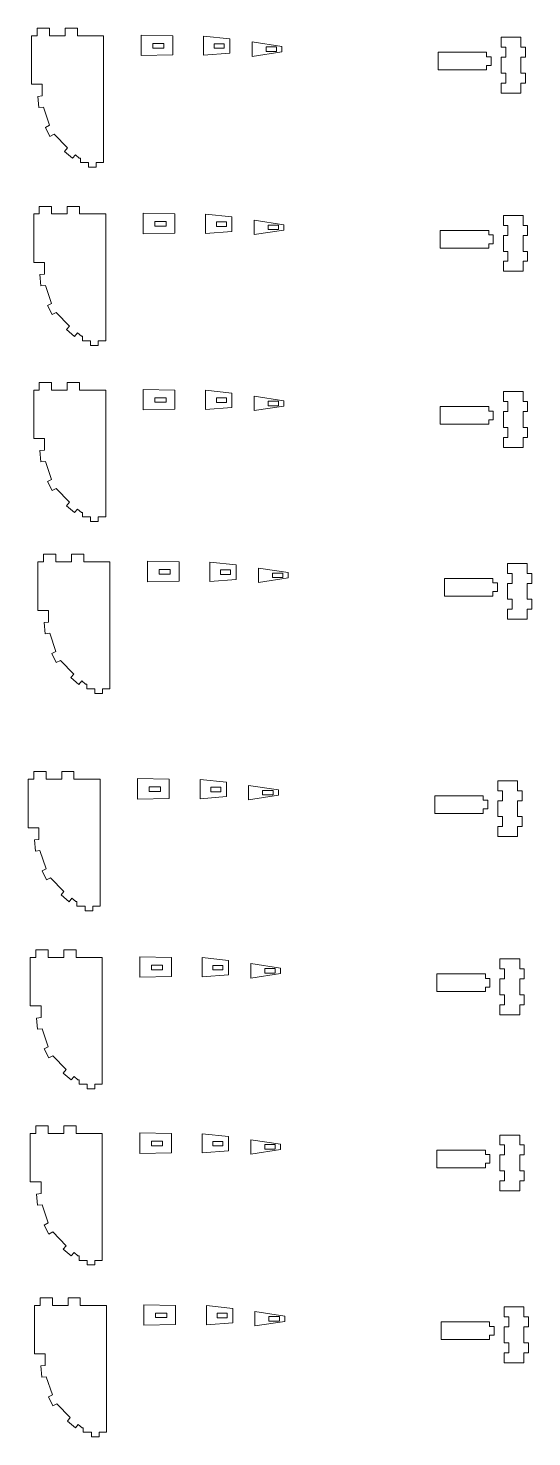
# Model space of a CAD drawing. Header units: millimetres. Extents: x -47 to 303, y -1769 to 241.
# Drawn here: x -28 to 303, y -1769 to -842 of the extents above; entities that cross this region are included whole.
import ezdxf

# ---------------------------------------------------------------- set-up
doc = ezdxf.new("R2010")
doc.units = ezdxf.units.MM

msp = doc.modelspace()

# ---------------------------------------------------------------- linework, layer by layer
at = {"color": 7, "linetype": 'Continuous', "lineweight": 15}
for p, q in [((-14.43, -842.03), (-22.49, -842.03)), ((-22.49, -842.03), (-22.49, -847.02)), ((-14.43, -847.02), (-14.43, -842.03)), ((-4.12, -842.03), (-4.12, -847.02)), ((3.94, -842.03), (-4.12, -842.03)), ((3.94, -847.02), (3.94, -842.03)), ((-22.49, -847.02), (-26.21, -847.02)), ((-26.21, -847.02), (-26.21, -878.92)), ((-4.12, -847.02), (-14.43, -847.02)), ((21.18, -847.02), (3.94, -847.02)), ((21.18, -847.02), (21.18, -930.51)), ((45.85, -846.6), (45.85, -860.1)), ((66.68, -847.03), (45.85, -846.6)), ((60.93, -852.1), (53.52, -852.1)), ((53.52, -852.1), (53.52, -855.1)), ((60.93, -855.1), (60.93, -852.1)), ((66.68, -859.67), (66.68, -847.03)), ((86.92, -847.19), (86.92, -859.82)), ((104.25, -849.01), (86.92, -847.19)), ((100.64, -852.25), (94.02, -852.25)), ((94.02, -852.25), (94.02, -855.25)), ((100.64, -855.25), (100.64, -852.25)), ((104.25, -858.5), (104.25, -849.01)), ((118.92, -851.1), (118.92, -860.59)), ((138.52, -854.1), (118.92, -851.1)), ((282.91, -848.04), (282.91, -854.6)), ((295.91, -848.04), (282.91, -848.04)), ((295.91, -854.6), (295.91, -848.04)), ((45.85, -860.1), (66.68, -859.67)), ((53.52, -855.1), (60.93, -855.1)), ((86.92, -859.82), (104.25, -858.5)), ((94.02, -855.25), (100.64, -855.25)), ((118.92, -860.59), (138.52, -857.6)), ((135.03, -854.35), (128.12, -854.35)), ((128.12, -854.35), (128.12, -857.35)), ((128.12, -857.35), (135.03, -857.35)), ((135.03, -857.35), (135.03, -854.35)), ((138.52, -857.6), (138.52, -854.1)), ((241.42, -869.53), (241.42, -857.91)), ((241.42, -857.91), (273.32, -857.91)), ((273.32, -860.84), (273.32, -857.91)), ((276.32, -860.84), (273.32, -860.84)), ((276.32, -866.6), (276.32, -860.84)), ((285.91, -854.6), (282.91, -854.6)), ((282.91, -861.15), (282.91, -871.63)), ((285.91, -861.15), (282.91, -861.15)), ((285.91, -861.15), (285.91, -854.6)), ((298.91, -854.6), (295.91, -854.6)), ((298.91, -861.15), (295.91, -861.15)), ((295.91, -871.63), (295.91, -861.15)), ((298.91, -861.15), (298.91, -854.6)), ((241.42, -869.53), (273.32, -869.53)), ((276.32, -866.6), (273.32, -866.6)), ((273.32, -869.53), (273.32, -866.6)), ((-26.21, -878.92), (-19.13, -878.92)), ((-19.13, -878.92), (-19.13, -886.62)), ((285.91, -871.63), (282.91, -871.63)), ((282.91, -878.19), (282.91, -884.75)), ((285.91, -878.19), (282.91, -878.19)), ((285.91, -878.19), (285.91, -871.63)), ((298.91, -871.63), (295.91, -871.63)), ((298.91, -878.19), (295.91, -878.19)), ((295.91, -884.75), (295.91, -878.19)), ((298.91, -878.19), (298.91, -871.63)), ((-19.13, -886.62), (-22.12, -886.91)), ((-22.12, -886.91), (-21.4, -894.29)), ((282.91, -884.75), (295.91, -884.75)), ((-21.4, -894.29), (-18.42, -894)), ((-18.42, -894), (-14.38, -905.92)), ((-14.38, -905.92), (-17.06, -907.27)), ((-17.06, -907.27), (-14.08, -913.19)), ((-14.08, -913.19), (-11.4, -911.83)), ((-11.4, -911.83), (-2.62, -920.86)), ((-2.62, -920.86), (-4.57, -923.14)), ((-4.57, -923.14), (0.69, -927.62)), ((0.69, -927.62), (2.63, -925.34)), ((2.63, -925.34), (5.18, -927.51)), ((5.91, -927.51), (5.18, -927.51)), ((5.91, -930.51), (5.91, -927.51)), ((5.91, -930.51), (11.29, -930.51)), ((11.29, -933.51), (11.29, -930.51)), ((16.31, -933.51), (11.29, -933.51)), ((21.18, -930.51), (16.31, -930.51)), ((16.31, -930.51), (16.31, -933.51)), ((-13.03, -959.25), (-21.1, -959.25)), ((-21.1, -959.25), (-21.1, -964.24)), ((-13.03, -964.24), (-13.03, -959.25)), ((-2.73, -959.25), (-2.73, -964.24)), ((5.34, -959.25), (-2.73, -959.25)), ((5.34, -964.24), (5.34, -959.25)), ((47.25, -963.82), (47.25, -977.32)), ((68.08, -964.25), (47.25, -963.82)), ((-21.1, -964.24), (-24.81, -964.24)), ((-24.81, -964.24), (-24.81, -996.14)), ((-2.73, -964.24), (-13.03, -964.24)), ((22.58, -964.24), (5.34, -964.24)), ((22.58, -964.24), (22.58, -1047.74)), ((62.32, -969.32), (54.91, -969.32)), ((54.91, -969.32), (54.91, -972.32)), ((54.91, -972.32), (62.32, -972.32)), ((62.32, -972.32), (62.32, -969.32)), ((68.08, -976.89), (68.08, -964.25)), ((88.31, -964.41), (88.31, -977.04)), ((105.64, -966.23), (88.31, -964.41)), ((102.04, -969.48), (95.41, -969.48)), ((95.41, -969.48), (95.41, -972.48)), ((95.41, -972.48), (102.04, -972.48)), ((102.04, -972.48), (102.04, -969.48)), ((105.64, -975.72), (105.64, -966.23)), ((120.31, -968.32), (120.31, -977.82)), ((139.92, -971.32), (120.31, -968.32)), ((136.43, -971.57), (129.52, -971.57)), ((129.52, -971.57), (129.52, -974.57)), ((136.43, -974.57), (136.43, -971.57)), ((139.92, -974.82), (139.92, -971.32)), ((284.31, -965.26), (284.31, -971.82)), ((297.31, -965.26), (284.31, -965.26)), ((287.31, -971.82), (284.31, -971.82)), ((287.31, -978.38), (287.31, -971.82)), ((297.31, -971.82), (297.31, -965.26)), ((300.31, -971.82), (297.31, -971.82)), ((300.31, -978.38), (300.31, -971.82)), ((47.25, -977.32), (68.08, -976.89)), ((88.31, -977.04), (105.64, -975.72)), ((120.31, -977.82), (139.92, -974.82)), ((129.52, -974.57), (136.43, -974.57)), ((242.82, -986.76), (242.82, -975.13)), ((242.82, -975.13), (274.72, -975.13)), ((274.72, -978.07), (274.72, -975.13)), ((277.72, -978.07), (274.72, -978.07)), ((277.72, -983.82), (277.72, -978.07)), ((284.31, -978.38), (284.31, -988.86)), ((287.31, -978.38), (284.31, -978.38)), ((300.31, -978.38), (297.31, -978.38)), ((297.31, -988.86), (297.31, -978.38)), ((242.82, -986.76), (274.72, -986.76)), ((277.72, -983.82), (274.72, -983.82)), ((274.72, -986.76), (274.72, -983.82)), ((287.31, -988.86), (284.31, -988.86)), ((287.31, -995.41), (287.31, -988.86)), ((300.31, -988.86), (297.31, -988.86)), ((300.31, -995.41), (300.31, -988.86)), ((-24.81, -996.14), (-17.73, -996.14)), ((-17.73, -996.14), (-17.73, -1003.85)), ((284.31, -995.41), (284.31, -1001.97)), ((287.31, -995.41), (284.31, -995.41)), ((300.31, -995.41), (297.31, -995.41)), ((297.31, -1001.97), (297.31, -995.41)), ((-17.73, -1003.85), (-20.72, -1004.13)), ((-20.72, -1004.13), (-20.01, -1011.51)), ((284.31, -1001.97), (297.31, -1001.97)), ((-20.01, -1011.51), (-17.02, -1011.22)), ((-17.02, -1011.22), (-12.99, -1023.15)), ((-12.99, -1023.15), (-15.67, -1024.5)), ((-15.67, -1024.5), (-12.68, -1030.41)), ((-12.68, -1030.41), (-10, -1029.06)), ((-10, -1029.06), (-1.23, -1038.08)), ((-1.23, -1038.08), (-3.17, -1040.36)), ((-3.17, -1040.36), (2.08, -1044.85)), ((2.08, -1044.85), (4.03, -1042.56)), ((4.03, -1042.56), (6.58, -1044.74)), ((7.3, -1044.74), (6.58, -1044.74)), ((7.3, -1047.74), (7.3, -1044.74)), ((7.3, -1047.74), (12.69, -1047.74)), ((12.69, -1050.74), (12.69, -1047.74)), ((17.71, -1050.74), (12.69, -1050.74)), ((22.58, -1047.74), (17.71, -1047.74)), ((17.71, -1047.74), (17.71, -1050.74)), ((-21.1, -1080.09), (-24.81, -1080.09)), ((-24.81, -1080.09), (-24.81, -1111.98)), ((-13.03, -1075.1), (-21.1, -1075.1)), ((-21.1, -1075.1), (-21.1, -1080.09)), ((-13.03, -1080.09), (-13.03, -1075.1)), ((-2.73, -1080.09), (-13.03, -1080.09)), ((-2.73, -1075.1), (-2.73, -1080.09)), ((5.34, -1075.1), (-2.73, -1075.1)), ((5.34, -1080.09), (5.34, -1075.1)), ((22.58, -1080.09), (5.34, -1080.09)), ((22.58, -1080.09), (22.58, -1163.58)), ((47.25, -1079.67), (47.25, -1093.17)), ((68.08, -1080.1), (47.25, -1079.67)), ((68.08, -1092.73), (68.08, -1080.1)), ((88.31, -1080.25), (88.31, -1092.89)), ((105.64, -1082.07), (88.31, -1080.25)), ((105.64, -1091.57), (105.64, -1082.07)), ((120.31, -1084.17), (120.31, -1093.66)), ((139.92, -1087.16), (120.31, -1084.17)), ((284.31, -1081.11), (284.31, -1087.67)), ((297.31, -1081.11), (284.31, -1081.11)), ((297.31, -1087.67), (297.31, -1081.11)), ((47.25, -1093.17), (68.08, -1092.73)), ((62.32, -1085.17), (54.91, -1085.17)), ((54.91, -1085.17), (54.91, -1088.17)), ((54.91, -1088.17), (62.32, -1088.17)), ((62.32, -1088.17), (62.32, -1085.17)), ((88.31, -1092.89), (105.64, -1091.57)), ((102.04, -1085.32), (95.41, -1085.32)), ((95.41, -1085.32), (95.41, -1088.32)), ((95.41, -1088.32), (102.04, -1088.32)), ((102.04, -1088.32), (102.04, -1085.32)), ((120.31, -1093.66), (139.92, -1090.66)), ((136.43, -1087.41), (129.52, -1087.41)), ((129.52, -1087.41), (129.52, -1090.41)), ((129.52, -1090.41), (136.43, -1090.41)), ((136.43, -1090.41), (136.43, -1087.41)), ((139.92, -1090.66), (139.92, -1087.16)), ((242.82, -1102.6), (242.82, -1090.97)), ((242.82, -1090.97), (274.72, -1090.97)), ((274.72, -1093.91), (274.72, -1090.97)), ((287.31, -1087.67), (284.31, -1087.67)), ((287.31, -1094.22), (287.31, -1087.67)), ((300.31, -1087.67), (297.31, -1087.67)), ((300.31, -1094.22), (300.31, -1087.67)), ((242.82, -1102.6), (274.72, -1102.6)), ((277.72, -1093.91), (274.72, -1093.91)), ((277.72, -1099.66), (274.72, -1099.66)), ((274.72, -1102.6), (274.72, -1099.66)), ((277.72, -1099.66), (277.72, -1093.91)), ((284.31, -1094.22), (284.31, -1104.7)), ((287.31, -1094.22), (284.31, -1094.22)), ((300.31, -1094.22), (297.31, -1094.22)), ((297.31, -1104.7), (297.31, -1094.22)), ((-24.81, -1111.98), (-17.73, -1111.98)), ((-17.73, -1111.98), (-17.73, -1119.69)), ((287.31, -1104.7), (284.31, -1104.7)), ((284.31, -1111.25), (284.31, -1117.81)), ((287.31, -1111.25), (284.31, -1111.25)), ((287.31, -1111.25), (287.31, -1104.7)), ((300.31, -1104.7), (297.31, -1104.7)), ((300.31, -1111.25), (297.31, -1111.25)), ((297.31, -1117.81), (297.31, -1111.25)), ((300.31, -1111.25), (300.31, -1104.7)), ((-17.73, -1119.69), (-20.72, -1119.98)), ((-20.72, -1119.98), (-20.01, -1127.35)), ((284.31, -1117.81), (297.31, -1117.81)), ((-20.01, -1127.35), (-17.02, -1127.07)), ((-17.02, -1127.07), (-12.99, -1138.99)), ((-12.99, -1138.99), (-15.67, -1140.34)), ((-15.67, -1140.34), (-12.68, -1146.25)), ((-12.68, -1146.25), (-10, -1144.9)), ((-10, -1144.9), (-1.23, -1153.92)), ((-1.23, -1153.92), (-3.17, -1156.21)), ((-3.17, -1156.21), (2.08, -1160.69)), ((2.08, -1160.69), (4.03, -1158.41)), ((4.03, -1158.41), (6.58, -1160.58)), ((7.3, -1160.58), (6.58, -1160.58)), ((7.3, -1163.58), (7.3, -1160.58)), ((7.3, -1163.58), (12.69, -1163.58)), ((12.69, -1166.58), (12.69, -1163.58)), ((17.71, -1166.58), (12.69, -1166.58)), ((22.58, -1163.58), (17.71, -1163.58)), ((17.71, -1163.58), (17.71, -1166.58)), ((-18.34, -1193.17), (-22.05, -1193.17)), ((-22.05, -1193.17), (-22.05, -1225.07)), ((-10.27, -1188.18), (-18.34, -1188.18)), ((-18.34, -1188.18), (-18.34, -1193.17)), ((-10.27, -1193.17), (-10.27, -1188.18)), ((0.03, -1193.17), (-10.27, -1193.17)), ((0.03, -1188.18), (0.03, -1193.17)), ((8.09, -1188.18), (0.03, -1188.18)), ((8.09, -1193.17), (8.09, -1188.18)), ((25.34, -1193.17), (8.09, -1193.17)), ((25.34, -1193.17), (25.34, -1276.67)), ((50, -1192.75), (50, -1206.25)), ((70.84, -1193.18), (50, -1192.75)), ((70.84, -1205.82), (70.84, -1193.18)), ((91.07, -1193.34), (91.07, -1205.97)), ((108.4, -1195.16), (91.07, -1193.34)), ((108.4, -1204.65), (108.4, -1195.16)), ((287.07, -1194.19), (287.07, -1200.75)), ((300.07, -1194.19), (287.07, -1194.19)), ((300.07, -1200.75), (300.07, -1194.19)), ((65.08, -1198.25), (57.67, -1198.25)), ((57.67, -1198.25), (57.67, -1201.25)), ((57.67, -1201.25), (65.08, -1201.25)), ((65.08, -1201.25), (65.08, -1198.25)), ((91.07, -1205.97), (108.4, -1204.65)), ((104.79, -1198.41), (98.17, -1198.41)), ((98.17, -1198.41), (98.17, -1201.41)), ((98.17, -1201.41), (104.79, -1201.41)), ((104.79, -1201.41), (104.79, -1198.41)), ((123.07, -1197.25), (123.07, -1206.75)), ((142.68, -1200.25), (123.07, -1197.25)), ((123.07, -1206.75), (142.68, -1203.75)), ((139.18, -1200.5), (132.28, -1200.5)), ((132.28, -1200.5), (132.28, -1203.5)), ((132.28, -1203.5), (139.18, -1203.5)), ((139.18, -1203.5), (139.18, -1200.5)), ((142.68, -1203.75), (142.68, -1200.25)), ((245.58, -1215.69), (245.58, -1204.06)), ((245.58, -1204.06), (277.48, -1204.06)), ((277.48, -1207), (277.48, -1204.06)), ((290.07, -1200.75), (287.07, -1200.75)), ((290.07, -1207.31), (290.07, -1200.75)), ((303.07, -1200.75), (300.07, -1200.75)), ((303.07, -1207.31), (303.07, -1200.75)), ((50, -1206.25), (70.84, -1205.82)), ((280.48, -1207), (277.48, -1207)), ((280.48, -1212.75), (277.48, -1212.75)), ((277.48, -1215.69), (277.48, -1212.75)), ((280.48, -1212.75), (280.48, -1207)), ((287.07, -1207.31), (287.07, -1217.79)), ((290.07, -1207.31), (287.07, -1207.31)), ((303.07, -1207.31), (300.07, -1207.31)), ((300.07, -1217.79), (300.07, -1207.31)), ((245.58, -1215.69), (277.48, -1215.69)), ((290.07, -1217.79), (287.07, -1217.79)), ((290.07, -1224.34), (290.07, -1217.79)), ((303.07, -1217.79), (300.07, -1217.79)), ((303.07, -1224.34), (303.07, -1217.79)), ((-22.05, -1225.07), (-14.98, -1225.07)), ((-14.98, -1225.07), (-14.98, -1232.78)), ((287.07, -1224.34), (287.07, -1230.9)), ((290.07, -1224.34), (287.07, -1224.34)), ((287.07, -1230.9), (300.07, -1230.9)), ((303.07, -1224.34), (300.07, -1224.34)), ((300.07, -1230.9), (300.07, -1224.34)), ((-14.98, -1232.78), (-17.96, -1233.06)), ((-17.96, -1233.06), (-17.25, -1240.44)), ((-17.25, -1240.44), (-14.26, -1240.15)), ((-14.26, -1240.15), (-10.23, -1252.08)), ((-10.23, -1252.08), (-12.91, -1253.43)), ((-12.91, -1253.43), (-9.92, -1259.34)), ((-9.92, -1259.34), (-7.25, -1257.99)), ((-7.25, -1257.99), (1.53, -1267.01)), ((1.53, -1267.01), (-0.41, -1269.29)), ((-0.41, -1269.29), (4.84, -1273.78)), ((4.84, -1273.78), (6.79, -1271.49)), ((6.79, -1271.49), (9.34, -1273.67)), ((10.06, -1273.67), (9.34, -1273.67)), ((10.06, -1276.67), (10.06, -1273.67)), ((10.06, -1276.67), (15.44, -1276.67)), ((15.44, -1279.67), (15.44, -1276.67)), ((25.34, -1276.67), (20.47, -1276.67)), ((20.47, -1276.67), (20.47, -1279.67)), ((20.47, -1279.67), (15.44, -1279.67)), ((-16.67, -1331.15), (-24.74, -1331.15)), ((-24.74, -1331.15), (-24.74, -1336.14)), ((-16.67, -1336.14), (-16.67, -1331.15)), ((-6.37, -1331.15), (-6.37, -1336.14)), ((1.7, -1331.15), (-6.37, -1331.15)), ((1.7, -1336.14), (1.7, -1331.15)), ((-24.74, -1336.14), (-28.45, -1336.14)), ((-28.45, -1336.14), (-28.45, -1368.04)), ((-6.37, -1336.14), (-16.67, -1336.14)), ((18.94, -1336.14), (1.7, -1336.14)), ((18.94, -1336.14), (18.94, -1419.64)), ((43.61, -1335.72), (43.61, -1349.22)), ((64.44, -1336.15), (43.61, -1335.72)), ((58.69, -1341.22), (51.28, -1341.22)), ((51.28, -1341.22), (51.28, -1344.22)), ((58.69, -1344.22), (58.69, -1341.22)), ((64.44, -1348.79), (64.44, -1336.15)), ((84.67, -1336.31), (84.67, -1348.95)), ((102, -1338.13), (84.67, -1336.31)), ((98.4, -1341.38), (91.77, -1341.38)), ((91.77, -1341.38), (91.77, -1344.38)), ((98.4, -1344.38), (98.4, -1341.38)), ((102, -1347.62), (102, -1338.13)), ((116.67, -1340.22), (116.67, -1349.72)), ((136.28, -1343.22), (116.67, -1340.22)), ((132.79, -1343.47), (125.88, -1343.47)), ((125.88, -1343.47), (125.88, -1346.47)), ((132.79, -1346.47), (132.79, -1343.47)), ((136.28, -1346.72), (136.28, -1343.22)), ((280.67, -1337.16), (280.67, -1343.73)), ((293.67, -1337.16), (280.67, -1337.16)), ((283.67, -1343.73), (280.67, -1343.73)), ((283.67, -1350.28), (283.67, -1343.73)), ((293.67, -1343.73), (293.67, -1337.16)), ((296.67, -1343.73), (293.67, -1343.73)), ((296.67, -1350.28), (296.67, -1343.73)), ((43.61, -1349.22), (64.44, -1348.79)), ((51.28, -1344.22), (58.69, -1344.22)), ((84.67, -1348.95), (102, -1347.62)), ((91.77, -1344.38), (98.4, -1344.38)), ((116.67, -1349.72), (136.28, -1346.72)), ((125.88, -1346.47), (132.79, -1346.47)), ((239.18, -1358.66), (239.18, -1347.03)), ((239.18, -1347.03), (271.08, -1347.03)), ((271.08, -1349.97), (271.08, -1347.03)), ((274.08, -1349.97), (271.08, -1349.97)), ((274.08, -1355.72), (274.08, -1349.97)), ((280.67, -1350.28), (280.67, -1360.76)), ((283.67, -1350.28), (280.67, -1350.28)), ((296.67, -1350.28), (293.67, -1350.28)), ((293.67, -1360.76), (293.67, -1350.28)), ((239.18, -1358.66), (271.08, -1358.66)), ((274.08, -1355.72), (271.08, -1355.72)), ((271.08, -1358.66), (271.08, -1355.72)), ((283.67, -1360.76), (280.67, -1360.76)), ((283.67, -1367.31), (283.67, -1360.76)), ((296.67, -1360.76), (293.67, -1360.76)), ((296.67, -1367.31), (296.67, -1360.76)), ((-28.45, -1368.04), (-21.37, -1368.04)), ((-21.37, -1368.04), (-21.37, -1375.75)), ((280.67, -1367.31), (280.67, -1373.87)), ((283.67, -1367.31), (280.67, -1367.31)), ((296.67, -1367.31), (293.67, -1367.31)), ((293.67, -1373.87), (293.67, -1367.31)), ((-21.37, -1375.75), (-24.36, -1376.03)), ((-24.36, -1376.03), (-23.65, -1383.41)), ((280.67, -1373.87), (293.67, -1373.87)), ((-23.65, -1383.41), (-20.66, -1383.12)), ((-20.66, -1383.12), (-16.63, -1395.05)), ((-16.63, -1395.05), (-19.3, -1396.4)), ((-19.3, -1396.4), (-16.32, -1402.31)), ((-16.32, -1402.31), (-13.64, -1400.96)), ((-13.64, -1400.96), (-4.87, -1409.98)), ((-4.87, -1409.98), (-6.81, -1412.26)), ((-6.81, -1412.26), (-1.56, -1416.75)), ((-1.56, -1416.75), (0.39, -1414.46)), ((0.39, -1414.46), (2.94, -1416.64)), ((3.67, -1416.64), (2.94, -1416.64)), ((3.67, -1419.64), (3.67, -1416.64)), ((3.67, -1419.64), (9.05, -1419.64)), ((9.05, -1422.64), (9.05, -1419.64)), ((14.07, -1422.64), (9.05, -1422.64)), ((18.94, -1419.64), (14.07, -1419.64)), ((14.07, -1419.64), (14.07, -1422.64)), ((-23.34, -1453.37), (-27.05, -1453.37)), ((-27.05, -1453.37), (-27.05, -1485.27)), ((-15.28, -1448.38), (-23.34, -1448.38)), ((-23.34, -1448.38), (-23.34, -1453.37)), ((-15.28, -1453.37), (-15.28, -1448.38)), ((-4.97, -1453.37), (-15.28, -1453.37)), ((-4.97, -1448.38), (-4.97, -1453.37)), ((3.09, -1448.38), (-4.97, -1448.38)), ((3.09, -1453.37), (3.09, -1448.38)), ((20.34, -1453.37), (3.09, -1453.37)), ((20.34, -1453.37), (20.34, -1536.86)), ((45, -1452.95), (45, -1466.45)), ((65.83, -1453.38), (45, -1452.95)), ((65.83, -1466.01), (65.83, -1453.38)), ((86.07, -1453.53), (86.07, -1466.17)), ((103.4, -1455.35), (86.07, -1453.53)), ((282.07, -1454.39), (282.07, -1460.95)), ((295.07, -1454.39), (282.07, -1454.39)), ((295.07, -1460.95), (295.07, -1454.39)), ((60.08, -1458.45), (52.67, -1458.45)), ((52.67, -1458.45), (52.67, -1461.45)), ((52.67, -1461.45), (60.08, -1461.45)), ((60.08, -1461.45), (60.08, -1458.45)), ((99.79, -1458.6), (93.17, -1458.6)), ((93.17, -1458.6), (93.17, -1461.6)), ((93.17, -1461.6), (99.79, -1461.6)), ((99.79, -1461.6), (99.79, -1458.6)), ((103.4, -1464.85), (103.4, -1455.35)), ((118.07, -1457.45), (118.07, -1466.94)), ((137.68, -1460.44), (118.07, -1457.45)), ((118.07, -1466.94), (137.68, -1463.94)), ((134.18, -1460.69), (127.27, -1460.69)), ((127.27, -1460.69), (127.27, -1463.69)), ((127.27, -1463.69), (134.18, -1463.69)), ((134.18, -1463.69), (134.18, -1460.69)), ((137.68, -1463.94), (137.68, -1460.44)), ((240.57, -1475.88), (240.57, -1464.25)), ((240.57, -1464.25), (272.47, -1464.25)), ((272.47, -1467.19), (272.47, -1464.25)), ((285.07, -1460.95), (282.07, -1460.95)), ((285.07, -1467.5), (285.07, -1460.95)), ((298.07, -1460.95), (295.07, -1460.95)), ((298.07, -1467.5), (298.07, -1460.95)), ((45, -1466.45), (65.83, -1466.01)), ((86.07, -1466.17), (103.4, -1464.85)), ((275.47, -1467.19), (272.47, -1467.19)), ((275.47, -1472.95), (272.47, -1472.95)), ((272.47, -1475.88), (272.47, -1472.95)), ((275.47, -1472.95), (275.47, -1467.19)), ((282.07, -1467.5), (282.07, -1477.98)), ((285.07, -1467.5), (282.07, -1467.5)), ((298.07, -1467.5), (295.07, -1467.5)), ((295.07, -1477.98), (295.07, -1467.5)), ((240.57, -1475.88), (272.47, -1475.88)), ((285.07, -1477.98), (282.07, -1477.98)), ((285.07, -1484.53), (285.07, -1477.98)), ((298.07, -1477.98), (295.07, -1477.98)), ((298.07, -1484.53), (298.07, -1477.98)), ((-27.05, -1485.27), (-19.98, -1485.27)), ((-19.98, -1485.27), (-19.98, -1492.97)), ((282.07, -1484.53), (282.07, -1491.09)), ((285.07, -1484.53), (282.07, -1484.53)), ((282.07, -1491.09), (295.07, -1491.09)), ((298.07, -1484.53), (295.07, -1484.53)), ((295.07, -1491.09), (295.07, -1484.53)), ((-19.98, -1492.97), (-22.96, -1493.26)), ((-22.96, -1493.26), (-22.25, -1500.63)), ((-22.25, -1500.63), (-19.27, -1500.35)), ((-19.27, -1500.35), (-15.23, -1512.27)), ((-15.23, -1512.27), (-17.91, -1513.62)), ((-17.91, -1513.62), (-14.93, -1519.53)), ((-14.93, -1519.53), (-12.25, -1518.18)), ((-12.25, -1518.18), (-3.47, -1527.2)), ((-3.47, -1527.2), (-5.42, -1529.49)), ((-5.42, -1529.49), (-0.16, -1533.97)), ((-0.16, -1533.97), (1.79, -1531.69)), ((1.79, -1531.69), (4.34, -1533.86)), ((5.06, -1533.86), (4.34, -1533.86)), ((5.06, -1536.86), (5.06, -1533.86)), ((5.06, -1536.86), (10.44, -1536.86)), ((10.44, -1539.86), (10.44, -1536.86)), ((20.34, -1536.86), (15.46, -1536.86)), ((15.46, -1536.86), (15.46, -1539.86)), ((15.46, -1539.86), (10.44, -1539.86)), ((-15.28, -1564.22), (-23.34, -1564.22)), ((-23.34, -1564.22), (-23.34, -1569.21)), ((-15.28, -1569.21), (-15.28, -1564.22)), ((-4.97, -1564.22), (-4.97, -1569.21)), ((3.09, -1564.22), (-4.97, -1564.22)), ((3.09, -1569.21), (3.09, -1564.22)), ((-23.34, -1569.21), (-27.05, -1569.21)), ((-27.05, -1569.21), (-27.05, -1601.11)), ((-4.97, -1569.21), (-15.28, -1569.21)), ((20.34, -1569.21), (3.09, -1569.21)), ((20.34, -1569.21), (20.34, -1652.71)), ((45, -1568.79), (45, -1582.29)), ((65.83, -1569.22), (45, -1568.79)), ((60.08, -1574.29), (52.67, -1574.29)), ((52.67, -1574.29), (52.67, -1577.29)), ((60.08, -1577.29), (60.08, -1574.29)), ((65.83, -1581.86), (65.83, -1569.22)), ((86.07, -1569.38), (86.07, -1582.01)), ((103.4, -1571.2), (86.07, -1569.38)), ((99.79, -1574.45), (93.17, -1574.45)), ((93.17, -1574.45), (93.17, -1577.45)), ((99.79, -1577.45), (99.79, -1574.45)), ((103.4, -1580.69), (103.4, -1571.2)), ((118.07, -1573.29), (118.07, -1582.78)), ((137.68, -1576.29), (118.07, -1573.29)), ((282.07, -1570.23), (282.07, -1576.79)), ((295.07, -1570.23), (282.07, -1570.23)), ((295.07, -1576.79), (295.07, -1570.23)), ((45, -1582.29), (65.83, -1581.86)), ((52.67, -1577.29), (60.08, -1577.29)), ((86.07, -1582.01), (103.4, -1580.69)), ((93.17, -1577.45), (99.79, -1577.45)), ((118.07, -1582.78), (137.68, -1579.79)), ((134.18, -1576.54), (127.27, -1576.54)), ((127.27, -1576.54), (127.27, -1579.54)), ((127.27, -1579.54), (134.18, -1579.54)), ((134.18, -1579.54), (134.18, -1576.54)), ((137.68, -1579.79), (137.68, -1576.29)), ((240.57, -1591.72), (240.57, -1580.1)), ((240.57, -1580.1), (272.47, -1580.1)), ((272.47, -1583.03), (272.47, -1580.1)), ((275.47, -1583.03), (272.47, -1583.03)), ((275.47, -1588.79), (275.47, -1583.03)), ((285.07, -1576.79), (282.07, -1576.79)), ((282.07, -1583.34), (282.07, -1593.83)), ((285.07, -1583.34), (282.07, -1583.34)), ((285.07, -1583.34), (285.07, -1576.79)), ((298.07, -1576.79), (295.07, -1576.79)), ((298.07, -1583.34), (295.07, -1583.34)), ((295.07, -1593.83), (295.07, -1583.34)), ((298.07, -1583.34), (298.07, -1576.79)), ((240.57, -1591.72), (272.47, -1591.72)), ((275.47, -1588.79), (272.47, -1588.79)), ((272.47, -1591.72), (272.47, -1588.79)), ((285.07, -1593.83), (282.07, -1593.83)), ((285.07, -1600.38), (285.07, -1593.83)), ((298.07, -1593.83), (295.07, -1593.83)), ((298.07, -1600.38), (298.07, -1593.83)), ((-27.05, -1601.11), (-19.98, -1601.11)), ((-19.98, -1601.11), (-19.98, -1608.81)), ((282.07, -1600.38), (282.07, -1606.94)), ((285.07, -1600.38), (282.07, -1600.38)), ((298.07, -1600.38), (295.07, -1600.38)), ((295.07, -1606.94), (295.07, -1600.38)), ((-19.98, -1608.81), (-22.96, -1609.1)), ((-22.96, -1609.1), (-22.25, -1616.48)), ((282.07, -1606.94), (295.07, -1606.94)), ((-22.25, -1616.48), (-19.27, -1616.19)), ((-19.27, -1616.19), (-15.23, -1628.11)), ((-15.23, -1628.11), (-17.91, -1629.47)), ((-17.91, -1629.47), (-14.93, -1635.38)), ((-14.93, -1635.38), (-12.25, -1634.03)), ((-12.25, -1634.03), (-3.47, -1643.05)), ((-3.47, -1643.05), (-5.42, -1645.33)), ((-5.42, -1645.33), (-0.16, -1649.81)), ((-0.16, -1649.81), (1.79, -1647.53)), ((1.79, -1647.53), (4.34, -1649.71)), ((5.06, -1649.71), (4.34, -1649.71)), ((5.06, -1652.71), (5.06, -1649.71)), ((5.06, -1652.71), (10.44, -1652.71)), ((10.44, -1655.71), (10.44, -1652.71)), ((15.46, -1655.71), (10.44, -1655.71)), ((20.34, -1652.71), (15.46, -1652.71)), ((15.46, -1652.71), (15.46, -1655.71)), ((-12.52, -1677.31), (-20.58, -1677.31)), ((-20.58, -1677.31), (-20.58, -1682.3)), ((-12.52, -1682.3), (-12.52, -1677.31)), ((-2.21, -1677.31), (-2.21, -1682.3)), ((5.85, -1677.31), (-2.21, -1677.31)), ((5.85, -1682.3), (5.85, -1677.31)), ((-20.58, -1682.3), (-24.3, -1682.3)), ((-24.3, -1682.3), (-24.3, -1714.2)), ((-2.21, -1682.3), (-12.52, -1682.3)), ((23.09, -1682.3), (5.85, -1682.3)), ((23.09, -1682.3), (23.09, -1765.79)), ((47.76, -1681.88), (47.76, -1695.38)), ((68.59, -1682.31), (47.76, -1681.88)), ((68.59, -1694.94), (68.59, -1682.31)), ((88.83, -1682.46), (88.83, -1695.1)), ((106.16, -1684.28), (88.83, -1682.46)), ((106.16, -1693.78), (106.16, -1684.28)), ((120.83, -1686.38), (120.83, -1695.87)), ((140.43, -1689.37), (120.83, -1686.38)), ((284.82, -1683.32), (284.82, -1689.88)), ((297.82, -1683.32), (284.82, -1683.32)), ((297.82, -1689.88), (297.82, -1683.32)), ((47.76, -1695.38), (68.59, -1694.94)), ((62.84, -1687.38), (55.43, -1687.38)), ((55.43, -1687.38), (55.43, -1690.38)), ((55.43, -1690.38), (62.84, -1690.38)), ((62.84, -1690.38), (62.84, -1687.38)), ((88.83, -1695.1), (106.16, -1693.78)), ((102.55, -1687.53), (95.93, -1687.53)), ((95.93, -1687.53), (95.93, -1690.53)), ((95.93, -1690.53), (102.55, -1690.53)), ((102.55, -1690.53), (102.55, -1687.53)), ((120.83, -1695.87), (140.43, -1692.87)), ((136.94, -1689.62), (130.03, -1689.62)), ((130.03, -1689.62), (130.03, -1692.62)), ((130.03, -1692.62), (136.94, -1692.62)), ((136.94, -1692.62), (136.94, -1689.62)), ((140.43, -1692.87), (140.43, -1689.37)), ((243.33, -1704.81), (243.33, -1693.18)), ((243.33, -1693.18), (275.23, -1693.18)), ((275.23, -1696.12), (275.23, -1693.18)), ((287.82, -1689.88), (284.82, -1689.88)), ((287.82, -1696.43), (287.82, -1689.88)), ((300.82, -1689.88), (297.82, -1689.88)), ((300.82, -1696.43), (300.82, -1689.88)), ((243.33, -1704.81), (275.23, -1704.81)), ((278.23, -1696.12), (275.23, -1696.12)), ((278.23, -1701.88), (275.23, -1701.88)), ((275.23, -1704.81), (275.23, -1701.88)), ((278.23, -1701.88), (278.23, -1696.12)), ((284.82, -1696.43), (284.82, -1706.91)), ((287.82, -1696.43), (284.82, -1696.43)), ((300.82, -1696.43), (297.82, -1696.43)), ((297.82, -1706.91), (297.82, -1696.43)), ((-24.3, -1714.2), (-17.22, -1714.2)), ((-17.22, -1714.2), (-17.22, -1721.9)), ((287.82, -1706.91), (284.82, -1706.91)), ((284.82, -1713.46), (284.82, -1720.02)), ((287.82, -1713.46), (284.82, -1713.46)), ((287.82, -1713.46), (287.82, -1706.91)), ((300.82, -1706.91), (297.82, -1706.91)), ((300.82, -1713.46), (297.82, -1713.46)), ((297.82, -1720.02), (297.82, -1713.46)), ((300.82, -1713.46), (300.82, -1706.91)), ((-17.22, -1721.9), (-20.21, -1722.19)), ((-20.21, -1722.19), (-19.49, -1729.56)), ((284.82, -1720.02), (297.82, -1720.02)), ((-19.49, -1729.56), (-16.51, -1729.28)), ((-16.51, -1729.28), (-12.47, -1741.2)), ((-12.47, -1741.2), (-15.15, -1742.55)), ((-15.15, -1742.55), (-12.17, -1748.46)), ((-12.17, -1748.46), (-9.49, -1747.11)), ((-9.49, -1747.11), (-0.71, -1756.13)), ((-0.71, -1756.13), (-2.66, -1758.42)), ((-2.66, -1758.42), (2.6, -1762.9)), ((2.6, -1762.9), (4.54, -1760.62)), ((4.54, -1760.62), (7.09, -1762.79)), ((7.82, -1762.79), (7.09, -1762.79)), ((7.82, -1765.79), (7.82, -1762.79)), ((7.82, -1765.79), (13.2, -1765.79)), ((13.2, -1768.79), (13.2, -1765.79)), ((18.22, -1768.79), (13.2, -1768.79)), ((23.09, -1765.79), (18.22, -1765.79)), ((18.22, -1765.79), (18.22, -1768.79))]:
    msp.add_line(p, q, dxfattribs=at)

doc.saveas('drawing.dxf')
